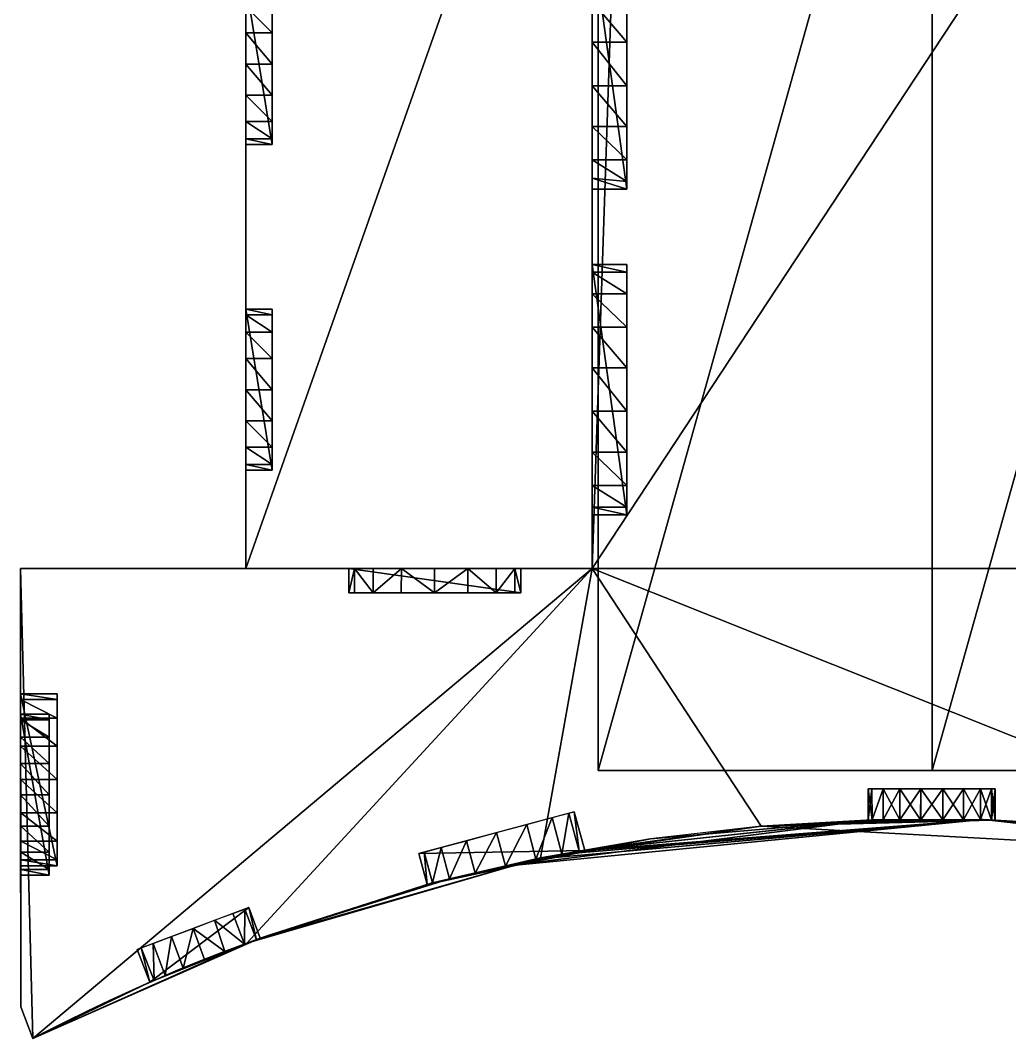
# Model space of a CAD drawing. Header units: metres. Extents: x 1589 to 3205, y -11 to 220.
# Drawn here: x 1601.2 to 1613.64, y 17.62 to 30.43 of the extents above; entities that cross this region are included whole.
import ezdxf

# ---------------------------------------------------------------- set-up
doc = ezdxf.new("R2010")
doc.units = ezdxf.units.M
doc.layers.get('0').update_dxf_attribs({"true_color": 0x99e499})
doc.layers.add('00_TEULADES', color=3, linetype='Continuous', true_color=0x00ff00)

msp = doc.modelspace()

# ---------------------------------------------------------------- meshes
at = {"color": 134, "true_color": 0x1ab194}
mesh = msp.add_polyface(dxfattribs=at)
corners = [(1608.389, 24.208, 5.396), (1608.389, 23.53), (1608.389, 27.355, 5.396), (1608.389, 32.399, 5.396), (1608.389, 31.449, 5.396), (1608.389, 27.26, 9.285), (1608.827, 27.26, 9.285), (1608.827, 26.987, 9.758), (1608.389, 26.987, 9.758), (1608.389, 24.576, 9.758), (1608.827, 24.576, 9.758), (1608.827, 24.303, 9.285), (1608.389, 24.303, 9.285), (1608.389, 25.509, 10.296), (1608.827, 25.509, 10.296), (1608.827, 24.995, 10.109), (1608.389, 24.995, 10.109), (1608.389, 26.568, 10.109), (1608.827, 26.568, 10.109), (1608.827, 26.055, 10.296), (1608.389, 26.055, 10.296), (1608.389, 27.355, 8.747), (1608.827, 27.355, 8.747), (1608.827, 24.208, 8.747), (1608.389, 27.355, 5.396), (1608.827, 27.355, 5.396), (1608.827, 24.208, 5.396), (1608.389, 24.208, 5.396), (1608.827, 24.208, 5.396), (1608.389, 27.355, 5.396), (1604.035, 26.503, 3.967), (1604.364, 26.503, 3.967), (1604.364, 26.172, 4.192), (1604.035, 25.78, 4.271), (1604.364, 25.78, 4.271), (1604.364, 25.387, 4.192), (1604.035, 25.056, 3.967), (1604.364, 25.056, 3.967), (1604.364, 24.838, 3.631), (1604.364, 26.792, 1), (1604.364, 26.792, 3.238), (1604.035, 26.792, 3.238), (1604.364, 24.767, 1), (1604.035, 26.792, 1), (1604.364, 24.767, 3.238), (1604.035, 24.767, 1), (1608.389, 24.208, 5.396), (1608.389, 27.355, 5.396), (1608.389, 23.53), (1608.389, 28.67, 9.758), (1608.389, 28.442, 9.268), (1608.389, 27.355, 5.396), (1608.389, 27.355, 8.747), (1608.389, 28.302, 5.396), (1608.389, 29.091, 10.111), (1608.389, 28.302, 8.747), (1608.389, 23.53, 11.7), (1608.389, 35.88, 11.7)]
mesh.append_faces([[corners[k] for k in face] for face in [(1, 3, 4, 1), (5, 6, 7, 5), (7, 8, 5, 7), (9, 10, 11, 9), (11, 12, 9, 11), (13, 14, 15, 13), (15, 16, 13, 15), (17, 18, 19, 17), (19, 20, 17, 19), (21, 22, 6, 21), (6, 5, 21, 6), (8, 7, 18, 8), (18, 17, 8, 18), (20, 19, 14, 20), (14, 13, 20, 14), (16, 15, 10, 16), (10, 9, 16, 10), (12, 11, 23, 12), (21, 24, 25, 21), (25, 22, 21, 25), (30, 31, 32, 30), (33, 34, 35, 33), (36, 37, 38, 36), (39, 40, 41, 39), (42, 39, 43, 42), (44, 42, 45, 44), (49, 5, 8, 49), (8, 54, 49, 8), (5, 50, 55, 5), (55, 21, 5, 55), (54, 8, 17, 54), (56, 57, 20, 56), (20, 13, 56, 20)]], dxfattribs={"vtx2": -1, "vtx3": -1, "color": 134})
mesh.append_faces([[corners[k] for k in face] for face in [(0, 1, 2, 0), (25, 24, 26, 25), (27, 28, 29, 27), (46, 47, 48, 46), (5, 49, 50, 5), (51, 52, 53, 51), (13, 16, 56, 13), (16, 9, 56, 16), (9, 12, 56, 9)]], dxfattribs={"vtx3": -1, "color": 134})
mesh = msp.add_polyface(dxfattribs=at)
corners = [(1604.035, 23.53), (1604.035, 35.88), (1608.389, 35.88), (1608.389, 23.53), (1604.035, 30.817, 3.631), (1604.364, 30.817, 3.631), (1604.364, 30.599, 3.967), (1604.035, 30.599, 3.967), (1604.035, 28.934, 3.631), (1604.364, 28.934, 3.631), (1604.364, 28.863, 3.238), (1604.035, 28.863, 3.238), (1604.035, 29.484, 4.192), (1604.364, 29.483, 4.192), (1604.364, 29.152, 3.967), (1604.035, 29.152, 3.967), (1604.035, 30.268, 4.192), (1604.364, 30.268, 4.192), (1604.364, 29.876, 4.271), (1604.035, 29.876, 4.271), (1604.035, 30.888, 3.238), (1604.364, 30.888, 3.238), (1604.035, 30.888, 1), (1604.364, 30.888, 1), (1604.035, 28.863, 1), (1604.364, 28.863, 1), (1604.035, 32.958, 1), (1604.035, 32.958, 3.238), (1604.364, 32.958, 3.238), (1604.035, 26.792, 1), (1604.035, 26.792, 3.238), (1604.035, 34.983, 1), (1604.035, 33.578, 4.192), (1604.035, 23.53, 5.396), (1604.035, 35.88, 5.396), (1604.035, 33.247, 3.967), (1604.035, 33.029, 3.631)]
mesh.append_faces([[corners[k] for k in face] for face in [(0, 26, 31, 0)]], dxfattribs={"vtx0": -1, "vtx2": -1, "vtx3": -1, "color": 134})
mesh.append_faces([[corners[k] for k in face] for face in [(1, 0, 31, 1)]], dxfattribs={"vtx1": -1, "vtx3": -1, "color": 134})
mesh.append_faces([[corners[k] for k in face] for face in [(0, 1, 2, 0), (2, 3, 0, 2), (4, 5, 6, 4), (6, 7, 4, 6), (8, 9, 10, 8), (10, 11, 8, 10), (12, 13, 14, 12), (14, 15, 12, 14), (16, 17, 18, 16), (18, 19, 16, 18), (20, 21, 5, 20), (5, 4, 20, 5), (7, 6, 17, 7), (17, 16, 7, 17), (19, 18, 13, 19), (13, 12, 19, 13), (15, 14, 9, 15), (9, 8, 15, 9), (20, 22, 23, 20), (23, 21, 20, 23), (22, 24, 25, 22), (25, 23, 22, 25), (24, 11, 10, 24), (10, 25, 24, 10), (26, 27, 28, 26), (11, 24, 29, 11), (8, 11, 30, 8), (32, 33, 34, 32), (35, 36, 20, 35), (20, 4, 35, 20), (22, 20, 36, 22), (36, 27, 22, 36)]], dxfattribs={"vtx2": -1, "vtx3": -1, "color": 134})
mesh.append_faces([[corners[k] for k in face] for face in [(32, 35, 33, 32), (4, 7, 35, 4), (7, 16, 35, 7), (16, 19, 35, 16), (19, 12, 33, 19), (19, 33, 35, 19), (22, 27, 26, 22)]], dxfattribs={"vtx3": -1, "color": 134})
mesh = msp.add_polyface(dxfattribs=at)
corners = [(1608.389, 23.53), (1608.389, 35.88), (1608.805, 35.88), (1608.389, 31.449, 5.396), (1608.389, 27.355, 5.396), (1608.389, 23.53), (1608.389, 35.88), (1608.389, 32.399, 5.396), (1608.389, 31.354, 9.285), (1608.827, 31.354, 9.285), (1608.827, 31.081, 9.758), (1608.389, 31.081, 9.758), (1608.389, 28.442, 9.268), (1608.389, 28.67, 9.758), (1608.827, 28.397, 9.285), (1608.827, 28.67, 9.758), (1608.389, 29.602, 10.296), (1608.827, 29.602, 10.296), (1608.827, 29.089, 10.109), (1608.389, 29.091, 10.111), (1608.389, 30.662, 10.109), (1608.827, 30.662, 10.109), (1608.827, 30.149, 10.296), (1608.389, 30.149, 10.296), (1608.389, 28.302, 8.747), (1608.827, 28.302, 8.747), (1608.827, 28.302, 5.396), (1608.389, 28.302, 5.396), (1608.389, 31.449, 8.747), (1608.827, 31.449, 8.747), (1608.389, 31.449, 5.396), (1608.827, 31.449, 5.396), (1608.827, 28.302, 5.396), (1608.389, 28.302, 5.396), (1608.827, 28.302, 5.396), (1608.389, 31.449, 5.396), (1608.389, 31.449, 5.396), (1608.389, 31.449, 8.747), (1608.389, 32.399, 5.396), (1608.389, 35.88), (1608.389, 23.53), (1608.389, 27.355, 5.396), (1608.389, 35.88), (1608.389, 27.355, 8.747), (1608.389, 26.568, 10.109), (1608.389, 26.055, 10.296), (1608.389, 35.88, 11.7), (1608.389, 32.767, 9.758), (1608.389, 32.399, 8.747), (1608.389, 32.538, 9.268), (1608.389, 32.399, 5.396)]
mesh.append_faces([[corners[k] for k in face] for face in [(3, 4, 0, 3), (8, 9, 10, 8), (10, 11, 8, 10), (16, 17, 18, 16), (18, 19, 16, 18), (20, 21, 22, 20), (22, 23, 20, 22), (24, 25, 26, 24), (26, 27, 24, 26), (28, 29, 9, 28), (9, 8, 28, 9), (11, 10, 21, 11), (21, 20, 11, 21), (23, 22, 17, 23), (17, 16, 23, 17), (19, 18, 15, 19), (15, 13, 19, 15), (28, 30, 31, 28), (31, 29, 28, 31), (11, 20, 46, 11), (44, 16, 19, 44), (8, 11, 47, 8), (48, 28, 8, 48), (8, 49, 48, 8)]], dxfattribs={"vtx2": -1, "vtx3": -1, "color": 134})
mesh.append_faces([[corners[k] for k in face] for face in [(0, 1, 2, 0), (5, 6, 7, 5), (12, 13, 14, 12), (15, 14, 13, 15), (24, 12, 25, 24), (14, 25, 12, 14), (31, 30, 32, 31), (33, 34, 35, 33), (36, 37, 38, 36), (39, 40, 41, 39), (3, 42, 4, 3), (24, 27, 43, 24), (44, 45, 46, 44), (20, 23, 46, 20), (23, 16, 46, 23), (16, 44, 46, 16), (48, 50, 28, 48)]], dxfattribs={"vtx3": -1, "color": 134})
mesh = msp.add_polyface(dxfattribs=at)
corners = [(1616.507, 35.88), (1608.805, 35.88), (1608.805, 35.88, 11.7), (1616.523, 35.88), (1608.389, 23.53), (1608.805, 35.88), (1608.389, 35.88, 11.7), (1608.389, 23.53, 11.7), (1608.389, 32.399, 5.396), (1608.389, 35.88), (1608.389, 35.545, 5.396), (1608.389, 35.88, 5.396), (1608.389, 35.451, 9.285), (1608.827, 35.451, 9.285), (1608.827, 35.177, 9.758), (1608.389, 35.177, 9.758), (1608.389, 32.538, 9.268), (1608.389, 32.767, 9.758), (1608.827, 32.494, 9.285), (1608.827, 32.767, 9.758), (1608.389, 33.699, 10.296), (1608.827, 33.699, 10.296), (1608.827, 33.185, 10.109), (1608.389, 33.185, 10.109), (1608.389, 34.759, 10.109), (1608.827, 34.759, 10.109), (1608.827, 34.245, 10.296), (1608.389, 34.245, 10.296), (1608.389, 32.399, 8.747), (1608.827, 32.399, 8.747), (1608.827, 32.399, 5.396), (1608.389, 32.399, 5.396), (1608.389, 35.545, 8.747), (1608.827, 35.545, 8.747), (1608.389, 35.545, 5.396), (1608.827, 35.545, 5.396), (1608.827, 32.399, 5.396), (1608.389, 32.399, 5.396), (1608.827, 32.399, 5.396), (1608.389, 35.545, 5.396), (1608.389, 31.449, 5.396), (1608.389, 32.399, 5.396), (1608.389, 35.88), (1608.389, 35.545, 5.396), (1608.389, 35.88), (1608.389, 32.399, 5.396), (1608.389, 35.545, 5.396), (1608.389, 35.545, 8.747), (1608.389, 35.88), (1608.389, 35.88), (1608.389, 31.081, 9.758), (1608.389, 31.354, 9.285)]
mesh.append_faces([[corners[k] for k in face] for face in [(0, 1, 2, 0), (6, 7, 2, 6), (12, 13, 14, 12), (14, 15, 12, 14), (20, 21, 22, 20), (22, 23, 20, 22), (24, 25, 26, 24), (26, 27, 24, 26), (28, 29, 30, 28), (30, 31, 28, 30), (32, 33, 13, 32), (13, 12, 32, 13), (15, 14, 25, 15), (25, 24, 15, 25), (27, 26, 21, 27), (21, 20, 27, 21), (23, 22, 19, 23), (19, 17, 23, 19), (32, 34, 35, 32), (35, 33, 32, 35), (6, 20, 50, 6), (17, 16, 51, 17)]], dxfattribs={"vtx2": -1, "vtx3": -1, "color": 134})
mesh.append_faces([[corners[k] for k in face] for face in [(3, 4, 5, 3), (8, 9, 10, 8), (10, 9, 11, 10), (16, 17, 18, 16), (19, 18, 17, 19), (28, 16, 29, 28), (18, 29, 16, 18), (35, 34, 36, 35), (37, 38, 39, 37), (40, 41, 42, 40), (43, 44, 45, 43), (46, 47, 48, 46), (6, 49, 32, 6), (32, 12, 6, 32), (12, 15, 6, 12), (15, 24, 6, 15), (24, 27, 6, 24), (27, 20, 6, 27), (20, 23, 50, 20), (23, 17, 50, 23)]], dxfattribs={"vtx3": -1, "color": 134})
mesh = msp.add_polyface(dxfattribs=at)
corners = [(1616.977, 23.53), (1616.977, 27.307, 5.396), (1616.977, 31.401, 5.396), (1616.977, 24.16, 5.396), (1616.977, 23.53, 5.396), (1616.977, 24.255, 9.285), (1616.485, 24.255, 9.285), (1616.485, 24.529, 9.758), (1616.977, 24.529, 9.758), (1616.977, 24.947, 10.109), (1616.485, 24.947, 10.109), (1616.485, 25.461, 10.296), (1616.977, 25.461, 10.296), (1616.977, 26.939, 9.758), (1616.485, 26.939, 9.758), (1616.485, 27.212, 9.285), (1616.977, 27.212, 9.285), (1616.977, 26.007, 10.296), (1616.485, 26.007, 10.296), (1616.485, 26.52, 10.109), (1616.977, 26.52, 10.109), (1616.977, 27.307, 8.747), (1616.485, 27.307, 8.747), (1616.485, 27.307, 5.396), (1616.977, 27.307, 5.396), (1616.977, 24.16, 8.747), (1616.977, 24.16, 5.396), (1616.485, 24.16, 5.396), (1616.485, 24.16, 8.747), (1616.977, 28.349, 9.285), (1616.485, 28.349, 9.285), (1616.485, 28.623, 9.758), (1616.977, 28.623, 9.758), (1616.977, 29.041, 10.109), (1616.485, 29.041, 10.109), (1616.485, 29.555, 10.296), (1616.977, 28.254, 8.747), (1616.977, 28.254, 5.396), (1616.485, 28.254, 5.396), (1616.485, 28.254, 8.747), (1616.977, 24.16, 5.396), (1616.977, 27.307, 5.396), (1616.485, 24.16, 5.396), (1616.485, 24.16, 5.396), (1616.977, 28.254, 5.396), (1616.977, 31.401, 5.396), (1616.485, 28.254, 5.396), (1616.977, 27.307, 5.396), (1616.977, 28.254, 5.396), (1616.977, 27.307, 8.747), (1616.977, 24.16, 5.396), (1616.977, 24.16, 8.747), (1616.977, 23.53), (1608.389, 23.53), (1616.523, 35.88)]
mesh.append_faces([[corners[k] for k in face] for face in [(0, 1, 2, 0), (5, 6, 7, 5), (7, 8, 5, 7), (9, 10, 11, 9), (11, 12, 9, 11), (13, 14, 15, 13), (15, 16, 13, 15), (17, 18, 19, 17), (19, 20, 17, 19), (21, 22, 23, 21), (23, 24, 21, 23), (25, 26, 27, 25), (27, 28, 25, 27), (29, 30, 31, 29), (31, 32, 29, 31), (33, 34, 35, 33), (36, 37, 38, 36), (38, 39, 36, 38), (25, 28, 6, 25), (6, 5, 25, 6), (8, 7, 10, 8), (10, 9, 8, 10), (12, 11, 18, 12), (18, 17, 12, 18), (20, 19, 14, 20), (14, 13, 20, 14), (16, 15, 22, 16), (22, 21, 16, 22), (36, 39, 30, 36), (30, 29, 36, 30), (32, 31, 34, 32), (34, 33, 32, 34), (20, 13, 32, 20), (0, 53, 54, 0)]], dxfattribs={"vtx2": -1, "vtx3": -1, "color": 134})
mesh.append_faces([[corners[k] for k in face] for face in [(1, 0, 3, 1), (3, 0, 4, 3), (40, 41, 42, 40), (23, 43, 24, 23), (44, 45, 46, 44), (47, 48, 49, 47), (50, 51, 52, 50)]], dxfattribs={"vtx3": -1, "color": 134})
mesh = msp.add_polyface(dxfattribs=at)
corners = [(1604.035, 26.721, 3.631), (1604.364, 26.721, 3.631), (1604.364, 26.503, 3.967), (1604.035, 26.503, 3.967), (1604.035, 24.838, 3.631), (1604.364, 24.838, 3.631), (1604.364, 24.767, 3.238), (1604.035, 24.767, 3.238), (1604.035, 25.387, 4.192), (1604.364, 25.387, 4.192), (1604.364, 25.056, 3.967), (1604.035, 25.056, 3.967), (1604.035, 26.172, 4.192), (1604.364, 26.172, 4.192), (1604.364, 25.78, 4.271), (1604.035, 25.78, 4.271), (1604.035, 26.792, 3.238), (1604.364, 26.792, 3.238), (1604.035, 26.792, 1), (1604.364, 26.792, 1), (1604.035, 24.767, 1), (1604.364, 24.767, 1), (1604.035, 28.863, 3.238), (1604.035, 29.152, 3.967), (1604.035, 28.934, 3.631), (1604.035, 23.53), (1604.035, 28.863, 1), (1604.035, 30.888, 1), (1604.035, 32.958, 1), (1604.035, 23.53, 5.396), (1604.035, 29.484, 4.192), (1601.201, 21.698, 1), (1601.201, 21.698, 3.238), (1601.199, 23.53), (1601.201, 21.627, 3.631), (1601.199, 23.53, 11.7), (1601.201, 21.956, 6.456), (1601.201, 21.956, 8.573), (1601.201, 21.883, 8.994), (1601.201, 21.651, 9.355), (1605.329, 23.53, 7.55)]
mesh.append_faces([[corners[k] for k in face] for face in [(25, 18, 26, 25), (25, 26, 27, 25), (25, 27, 28, 25)]], dxfattribs={"vtx0": -1, "vtx2": -1, "vtx3": -1, "color": 134})
mesh.append_faces([[corners[k] for k in face] for face in [(23, 12, 29, 23)]], dxfattribs={"vtx1": -1, "vtx2": -1, "vtx3": -1, "color": 134})
mesh.append_faces([[corners[k] for k in face] for face in [(30, 23, 29, 30)]], dxfattribs={"vtx1": -1, "vtx3": -1, "color": 134})
mesh.append_faces([[corners[k] for k in face] for face in [(0, 1, 2, 0), (2, 3, 0, 2), (4, 5, 6, 4), (6, 7, 4, 6), (8, 9, 10, 8), (10, 11, 8, 10), (12, 13, 14, 12), (14, 15, 12, 14), (16, 17, 1, 16), (1, 0, 16, 1), (13, 12, 3, 13), (9, 8, 15, 9), (5, 4, 11, 5), (16, 18, 19, 16), (18, 20, 21, 18), (20, 7, 6, 20), (18, 16, 22, 18), (16, 0, 24, 16), (25, 20, 18, 25), (12, 15, 29, 12), (25, 29, 4, 25), (4, 7, 25, 4), (33, 32, 34, 33), (34, 35, 33, 34), (36, 35, 34, 36), (33, 35, 40, 33)]], dxfattribs={"vtx2": -1, "vtx3": -1, "color": 134})
mesh.append_faces([[corners[k] for k in face] for face in [(0, 23, 24, 0), (0, 3, 23, 0), (3, 12, 23, 3), (15, 8, 29, 15), (8, 11, 29, 8), (11, 4, 29, 11), (7, 20, 25, 7), (31, 32, 33, 31), (36, 37, 35, 36), (37, 38, 35, 37), (38, 39, 35, 38)]], dxfattribs={"vtx3": -1, "color": 134})
mesh = msp.add_polyface(dxfattribs=at)
corners = [(1604.035, 23.53), (1608.389, 23.53), (1608.389, 23.53, 5.396), (1604.035, 23.53, 5.396), (1608.389, 24.208, 5.396), (1608.389, 24.208, 8.747), (1608.827, 24.208, 8.747), (1608.827, 24.208, 5.396), (1608.389, 24.208, 5.396), (1608.389, 24.303, 9.285), (1608.389, 24.208, 5.396), (1608.389, 23.53), (1608.389, 24.208, 8.747), (1606.827, 23.53, 8.578), (1607.182, 23.53, 8.338), (1607.182, 23.224, 8.338), (1605.99, 23.53, 8.575), (1606.407, 23.53, 8.661), (1606.407, 23.224, 8.661), (1605.403, 23.53, 7.972), (1605.634, 23.53, 8.332), (1605.634, 23.224, 8.332), (1605.329, 23.53, 7.55), (1605.329, 23.224, 7.55), (1605.329, 23.224, 5.434), (1605.329, 23.53, 5.434), (1607.493, 23.53, 7.559), (1607.493, 23.53, 5.434), (1607.493, 23.224, 5.434), (1607.493, 23.224, 7.559), (1605.403, 23.224, 7.972), (1605.987, 23.224, 8.574), (1606.827, 23.224, 8.578), (1607.416, 23.53, 7.98), (1607.416, 23.224, 7.98), (1608.389, 23.53), (1608.389, 23.53, 11.7), (1601.199, 23.53, 11.7), (1601.199, 23.53)]
mesh.append_faces([[corners[k] for k in face] for face in [(0, 1, 2, 0), (2, 3, 0, 2), (5, 6, 7, 5), (7, 8, 5, 7), (6, 5, 9, 6), (13, 14, 15, 13), (16, 17, 18, 16), (19, 20, 21, 19), (22, 23, 24, 22), (24, 25, 22, 24), (26, 27, 28, 26), (28, 29, 26, 28), (19, 30, 23, 19), (23, 22, 19, 23), (16, 31, 21, 16), (21, 20, 16, 21), (13, 32, 18, 13), (18, 17, 13, 18), (33, 34, 15, 33), (15, 14, 33, 15), (33, 26, 29, 33), (29, 34, 33, 29), (25, 24, 28, 25), (28, 27, 25, 28), (35, 27, 26, 35), (26, 36, 35, 26), (36, 16, 20, 36), (20, 37, 36, 20), (22, 25, 38, 22), (35, 38, 25, 35), (25, 27, 35, 25)]], dxfattribs={"vtx2": -1, "vtx3": -1, "color": 134})
mesh.append_faces([[corners[k] for k in face] for face in [(2, 1, 4, 2), (10, 11, 12, 10), (9, 5, 36, 9), (5, 35, 36, 5), (26, 33, 36, 26), (33, 14, 36, 33), (14, 13, 36, 14), (13, 17, 36, 13), (17, 16, 36, 17), (20, 19, 37, 20), (19, 22, 37, 19)]], dxfattribs={"vtx3": -1, "color": 134})
mesh = msp.add_polyface(dxfattribs=at)
corners = [(1601.203, 19.744, 3.631), (1601.561, 19.744, 3.631), (1601.561, 19.673, 3.238), (1601.204, 19.673, 3.238), (1601.561, 19.962, 3.967), (1601.203, 19.962, 3.967), (1601.203, 20.293, 4.192), (1601.203, 19.869, 9.003), (1601.661, 19.869, 9.003), (1601.661, 19.792, 8.581), (1601.203, 19.792, 8.581), (1601.204, 19.673, 1), (1601.561, 19.673, 1), (1601.203, 20.104, 9.361), (1601.661, 20.104, 9.361), (1601.203, 19.792, 6.456), (1601.661, 19.792, 6.456), (1601.205, 18.017, 0.723), (1601.205, 18.017, 9.408), (1601.205, 18.017), (1601.355, 17.619), (1601.355, 17.619, 11.7), (1601.205, 18.017, 11.7), (1601.199, 23.53), (1601.205, 18.017, 0.223), (1601.201, 21.698, 1), (1601.202, 20.879, 9.683), (1601.203, 20.459, 9.6), (1601.205, 18.017, 10.812), (1601.205, 18.017, 11.7), (1601.205, 18.017, 10.772), (1601.205, 18.017, 10.592), (1601.205, 18.017, 10.696), (1601.205, 18.017, 10.489), (1601.205, 18.017, 10.039), (1601.205, 18.017, 9.822), (1601.205, 18.017, 9.617), (1601.482, 17.686, 11.7), (1601.76, 17.828, 11.7), (1601.202, 20.686, 4.271)]
mesh.append_faces([[corners[k] for k in face] for face in [(15, 6, 35, 15)]], dxfattribs={"vtx0": -1, "vtx1": -1, "vtx3": -1, "color": 134})
mesh.append_faces([[corners[k] for k in face] for face in [(26, 28, 29, 26)]], dxfattribs={"vtx0": -1, "vtx2": -1, "vtx3": -1, "color": 134})
mesh.append_faces([[corners[k] for k in face] for face in [(13, 32, 30, 13)]], dxfattribs={"vtx0": -1, "vtx3": -1, "color": 134})
mesh.append_faces([[corners[k] for k in face] for face in [(13, 7, 32, 13), (34, 33, 15, 34), (38, 37, 20, 38)]], dxfattribs={"vtx1": -1, "vtx2": -1, "vtx3": -1, "color": 134})
mesh.append_faces([[corners[k] for k in face] for face in [(11, 25, 24, 11), (35, 34, 15, 35)]], dxfattribs={"vtx1": -1, "vtx3": -1, "color": 134})
mesh.append_faces([[corners[k] for k in face] for face in [(0, 1, 2, 0), (2, 3, 0, 2), (4, 5, 6, 4), (7, 8, 9, 7), (9, 10, 7, 9), (5, 4, 1, 5), (1, 0, 5, 1), (11, 3, 2, 11), (2, 12, 11, 2), (13, 14, 8, 13), (8, 7, 13, 8), (15, 10, 9, 15), (9, 16, 15, 9), (17, 18, 0, 17), (0, 3, 17, 0), (19, 20, 21, 19), (21, 22, 19, 21), (20, 19, 23, 20), (17, 3, 11, 17), (11, 24, 17, 11), (26, 27, 28, 26), (27, 13, 30, 27), (30, 28, 27, 30), (7, 31, 32, 7), (10, 33, 31, 10), (31, 7, 10, 31), (33, 10, 15, 33), (0, 18, 36, 0), (36, 5, 0, 36), (37, 21, 20, 37), (15, 39, 6, 15), (6, 36, 35, 6)]], dxfattribs={"vtx2": -1, "vtx3": -1, "color": 134})
mesh.append_faces([[corners[k] for k in face] for face in [(6, 5, 36, 6)]], dxfattribs={"vtx3": -1, "color": 134})
mesh = msp.add_polyface(dxfattribs=at)
corners = [(1601.203, 20.293, 4.192), (1601.561, 20.293, 4.192), (1601.561, 19.962, 3.967), (1601.202, 21.078, 4.192), (1601.561, 21.078, 4.192), (1601.561, 20.686, 4.271), (1601.202, 20.686, 4.271), (1601.201, 21.627, 3.631), (1601.561, 21.627, 3.631), (1601.561, 21.409, 3.967), (1601.202, 21.409, 3.967), (1601.203, 20.459, 9.6), (1601.661, 20.459, 9.6), (1601.661, 20.104, 9.361), (1601.203, 20.104, 9.361), (1601.202, 21.298, 9.597), (1601.661, 21.298, 9.597), (1601.661, 20.879, 9.683), (1601.202, 20.879, 9.683), (1601.201, 21.883, 8.994), (1601.661, 21.883, 8.994), (1601.661, 21.651, 9.355), (1601.201, 21.651, 9.355), (1601.201, 21.698, 3.238), (1601.561, 21.698, 3.238), (1601.201, 21.698, 1), (1601.561, 21.698, 1), (1601.204, 19.673, 1), (1601.561, 19.673, 1), (1601.201, 21.956, 8.573), (1601.661, 21.956, 8.573), (1601.201, 21.956, 6.456), (1601.661, 21.956, 6.456), (1601.203, 19.792, 6.456), (1601.661, 19.792, 6.456), (1601.355, 17.619), (1601.199, 23.53), (1608.389, 23.53), (1601.205, 18.017), (1601.205, 18.017, 0.223), (1601.199, 23.53, 11.7), (1601.205, 18.017, 11.7)]
mesh.append_faces([[corners[k] for k in face] for face in [(35, 36, 37, 35)]], dxfattribs={"vtx0": -1, "vtx2": -1, "vtx3": -1, "color": 134})
mesh.append_faces([[corners[k] for k in face] for face in [(18, 41, 40, 18)]], dxfattribs={"vtx0": -1, "vtx3": -1, "color": 134})
mesh.append_faces([[corners[k] for k in face] for face in [(25, 36, 39, 25)]], dxfattribs={"vtx1": -1, "vtx2": -1, "vtx3": -1, "color": 134})
mesh.append_faces([[corners[k] for k in face] for face in [(0, 1, 2, 0), (3, 4, 5, 3), (5, 6, 3, 5), (7, 8, 9, 7), (9, 10, 7, 9), (11, 12, 13, 11), (13, 14, 11, 13), (15, 16, 17, 15), (17, 18, 15, 17), (19, 20, 21, 19), (21, 22, 19, 21), (23, 24, 8, 23), (8, 7, 23, 8), (10, 9, 4, 10), (4, 3, 10, 4), (6, 5, 1, 6), (1, 0, 6, 1), (23, 25, 26, 23), (26, 24, 23, 26), (25, 27, 28, 25), (28, 26, 25, 28), (29, 30, 20, 29), (20, 19, 29, 20), (22, 21, 16, 22), (16, 15, 22, 16), (18, 17, 12, 18), (12, 11, 18, 12), (29, 31, 32, 29), (32, 30, 29, 32), (31, 33, 34, 31), (34, 32, 31, 34), (36, 38, 39, 36), (7, 10, 31, 7), (31, 3, 6, 31), (6, 33, 31, 6)]], dxfattribs={"vtx2": -1, "vtx3": -1, "color": 134})
mesh.append_faces([[corners[k] for k in face] for face in [(10, 3, 31, 10), (22, 15, 40, 22), (15, 18, 40, 15)]], dxfattribs={"vtx3": -1, "color": 134})
mesh = msp.add_polyface(dxfattribs=at)
corners = [(1607.182, 23.224, 8.338), (1606.827, 23.224, 8.578), (1606.827, 23.53, 8.578), (1606.407, 23.224, 8.661), (1605.987, 23.224, 8.574), (1605.99, 23.53, 8.575), (1605.634, 23.224, 8.332), (1605.403, 23.224, 7.972), (1605.403, 23.53, 7.972), (1606.383, 19.578, 9.091), (1606.279, 19.964, 9.091), (1606.49, 20.021, 9.427), (1606.596, 19.627, 9.427), (1608.226, 19.975, 9.091), (1608.096, 20.455, 9.091), (1608.165, 20.473, 8.698), (1608.296, 19.987, 8.698), (1607.683, 19.878, 9.652), (1607.566, 20.312, 9.652), (1607.886, 20.398, 9.427), (1608.01, 19.938, 9.427), (1606.919, 19.701, 9.652), (1606.809, 20.107, 9.652), (1607.188, 20.21, 9.731), (1607.301, 19.79, 9.731), (1608.165, 20.473, 7.002), (1608.296, 19.987, 7.002), (1606.315, 19.557, 7.002), (1606.21, 19.946, 7.002), (1606.21, 19.946, 8.698), (1606.315, 19.557, 8.698), (1607.739, 19.891), (1604.047, 18.82), (1608.389, 23.53), (1601.355, 17.619), (1604.167, 18.863, 9.091), (1604.216, 18.881, 8.698), (1604.34, 18.926, 11.7), (1604.216, 18.881, 7.002), (1607.739, 19.891, 11.7), (1606.365, 19.573, 11.7), (1609.123, 20.13, 11.7)]
mesh.append_faces([[corners[k] for k in face] for face in [(39, 36, 38, 39), (31, 27, 38, 31)]], dxfattribs={"vtx0": -1, "vtx2": -1, "vtx3": -1, "color": 134})
mesh.append_faces([[corners[k] for k in face] for face in [(39, 40, 36, 39)]], dxfattribs={"vtx1": -1, "vtx2": -1, "vtx3": -1, "color": 134})
mesh.append_faces([[corners[k] for k in face] for face in [(32, 34, 33, 32), (12, 39, 38, 12), (32, 31, 38, 32)]], dxfattribs={"vtx1": -1, "vtx3": -1, "color": 134})
mesh.append_faces([[corners[k] for k in face] for face in [(0, 1, 2, 0), (3, 4, 5, 3), (6, 7, 8, 6), (9, 10, 11, 9), (11, 12, 9, 11), (13, 14, 15, 13), (15, 16, 13, 15), (17, 18, 19, 17), (19, 20, 17, 19), (21, 22, 23, 21), (23, 24, 21, 23), (12, 11, 22, 12), (22, 21, 12, 22), (24, 23, 18, 24), (18, 17, 24, 18), (20, 19, 14, 20), (14, 13, 20, 14), (16, 15, 25, 16), (25, 26, 16, 25), (27, 28, 29, 27), (29, 30, 27, 29), (30, 29, 10, 30), (10, 9, 30, 10), (28, 27, 26, 28), (26, 25, 28, 26), (40, 37, 36, 40), (41, 39, 21, 41), (21, 24, 41, 21), (31, 26, 27, 31)]], dxfattribs={"vtx2": -1, "vtx3": -1, "color": 134})
mesh.append_faces([[corners[k] for k in face] for face in [(31, 32, 33, 31), (35, 36, 37, 35), (38, 27, 30, 38), (30, 9, 38, 30), (9, 12, 38, 9), (12, 21, 39, 12)]], dxfattribs={"vtx3": -1, "color": 134})
mesh = msp.add_polyface(dxfattribs=at)
corners = [(1611.86, 20.368, 8.027), (1611.86, 20.759, 8.027), (1611.908, 20.759, 8.3), (1611.91, 20.37, 8.303), (1612.047, 20.759, 8.541), (1612.047, 20.371, 8.541), (1611.909, 20.37, 7.752), (1611.908, 20.759, 7.754), (1612.047, 20.759, 7.514), (1612.047, 20.371, 7.514), (1612.521, 20.371, 8.814), (1612.521, 20.759, 8.814), (1612.798, 20.759, 8.814), (1612.26, 20.759, 8.719), (1612.26, 20.371, 8.719), (1612.52, 20.371, 7.24), (1612.521, 20.759, 7.24), (1612.26, 20.759, 7.335), (1612.26, 20.371, 7.335), (1612.798, 20.372, 7.24), (1610.515, 20.29), (1607.739, 19.891), (1608.389, 23.53), (1613.271, 20.373, 7.514), (1613.059, 20.372, 7.335), (1607.301, 19.79, 9.731), (1607.683, 19.878, 9.652), (1613.307, 20.373, 11.7), (1611.91, 20.371, 11.7), (1610.515, 20.29, 11.7), (1609.123, 20.13, 11.7), (1608.01, 19.938, 9.427), (1608.226, 19.975, 9.091), (1608.296, 19.987, 8.698), (1608.296, 19.987, 7.002), (1613.41, 20.367, 7.754)]
mesh.append_faces([[corners[k] for k in face] for face in [(25, 28, 30, 25), (3, 27, 34, 3)]], dxfattribs={"vtx0": -1, "vtx1": -1, "vtx3": -1, "color": 134})
mesh.append_faces([[corners[k] for k in face] for face in [(0, 1, 2, 0), (2, 3, 0, 2), (3, 2, 4, 3), (4, 5, 3, 4), (6, 7, 1, 6), (1, 0, 6, 1), (8, 7, 6, 8), (6, 9, 8, 6), (10, 11, 12, 10), (5, 4, 13, 5), (13, 14, 5, 13), (14, 13, 11, 14), (11, 10, 14, 11), (15, 16, 17, 15), (17, 18, 15, 17), (18, 17, 8, 18), (8, 9, 18, 8), (16, 15, 19, 16), (25, 27, 28, 25), (28, 29, 30, 28), (20, 6, 0, 20), (0, 34, 20, 0), (3, 5, 27, 3), (27, 33, 34, 27), (35, 23, 20, 35)]], dxfattribs={"vtx2": -1, "vtx3": -1, "color": 134})
mesh.append_faces([[corners[k] for k in face] for face in [(20, 21, 22, 20), (23, 24, 20, 23), (25, 26, 27, 25), (26, 31, 27, 26), (31, 32, 27, 31), (32, 33, 27, 32), (34, 0, 3, 34), (5, 14, 27, 5), (14, 10, 27, 14), (24, 19, 20, 24), (19, 15, 20, 19), (15, 18, 20, 15), (18, 9, 20, 18), (9, 6, 20, 9), (21, 20, 34, 21)]], dxfattribs={"vtx3": -1, "color": 134})
mesh = msp.add_polyface(dxfattribs=at)
corners = [(1617.078, 19.975, 9.091), (1617.245, 20.546, 9.091), (1617.454, 20.485, 9.427), (1617.294, 19.938, 9.427), (1613.059, 20.372, 8.719), (1613.059, 20.759, 8.719), (1613.271, 20.759, 8.541), (1613.271, 20.373, 8.541), (1613.41, 20.759, 8.3), (1613.41, 20.367, 8.3), (1612.798, 20.759, 8.814), (1612.798, 20.372, 8.814), (1612.521, 20.371, 8.814), (1613.059, 20.372, 7.335), (1613.059, 20.759, 7.335), (1612.798, 20.759, 7.24), (1612.798, 20.372, 7.24), (1612.521, 20.759, 7.24), (1613.271, 20.373, 7.514), (1613.271, 20.759, 7.514), (1613.458, 20.759, 8.027), (1613.458, 20.364, 8.027), (1613.41, 20.759, 7.754), (1613.41, 20.367, 7.754), (1617.177, 20.566, 8.698), (1617.007, 19.987, 8.698), (1617.007, 19.987, 7.002), (1617.177, 20.566, 7.002), (1617.467, 19.909), (1610.515, 20.29), (1608.389, 23.53), (1616.977, 23.53), (1616.089, 20.142, 11.7), (1613.307, 20.373, 11.7), (1614.701, 20.296, 11.7), (1617.467, 19.909, 11.7)]
mesh.append_faces([[corners[k] for k in face] for face in [(28, 32, 33, 28)]], dxfattribs={"vtx0": -1, "vtx1": -1, "vtx2": -1, "vtx3": -1, "color": 134})
mesh.append_faces([[corners[k] for k in face] for face in [(9, 28, 33, 9)]], dxfattribs={"vtx0": -1, "vtx1": -1, "vtx3": -1, "color": 134})
mesh.append_faces([[corners[k] for k in face] for face in [(0, 1, 2, 0), (2, 3, 0, 2), (4, 5, 6, 4), (6, 7, 4, 6), (8, 9, 7, 8), (7, 6, 8, 7), (10, 11, 12, 10), (11, 10, 5, 11), (5, 4, 11, 5), (13, 14, 15, 13), (15, 16, 13, 15), (16, 15, 17, 16), (18, 19, 14, 18), (14, 13, 18, 14), (9, 8, 20, 9), (20, 21, 9, 20), (21, 20, 22, 21), (22, 23, 21, 22), (24, 1, 0, 24), (0, 25, 24, 0), (25, 26, 27, 25), (27, 24, 25, 27), (23, 22, 19, 23), (19, 18, 23, 19), (28, 29, 30, 28), (30, 31, 28, 30), (9, 21, 28, 9), (28, 25, 32, 28), (32, 34, 33, 32), (29, 28, 23, 29), (0, 3, 35, 0), (35, 32, 0, 35)]], dxfattribs={"vtx2": -1, "vtx3": -1, "color": 134})
mesh.append_faces([[corners[k] for k in face] for face in [(25, 0, 32, 25), (12, 11, 33, 12), (11, 4, 33, 11), (4, 7, 33, 4), (7, 9, 33, 7), (21, 23, 28, 21), (26, 25, 28, 26)]], dxfattribs={"vtx3": -1, "color": 134})
mesh = msp.add_polyface(dxfattribs=at)
corners = [(1602.882, 18.352, 9.109), (1602.719, 18.76, 9.091), (1602.87, 18.817, 9.427), (1603.022, 18.412, 9.427), (1604.216, 18.881, 8.698), (1604.071, 19.268, 8.698), (1604.071, 19.268, 7.002), (1604.216, 18.881, 7.002), (1602.826, 18.328, 8.698), (1602.67, 18.742, 8.698), (1602.826, 18.328, 7.002), (1602.67, 18.742, 7.002), (1604.016, 18.808, 9.427), (1603.771, 18.716, 9.656), (1603.642, 19.107, 9.652), (1603.871, 19.193, 9.427), (1604.022, 19.249, 9.091), (1604.167, 18.863, 9.091), (1603.099, 18.903, 9.652), (1603.248, 18.507, 9.652), (1603.371, 19.005, 9.731), (1603.516, 18.616, 9.731), (1602.039, 17.966, 11.7), (1601.76, 17.828, 11.7), (1601.355, 17.619), (1602.321, 18.1, 11.7), (1602.604, 18.23, 11.7), (1602.889, 18.356, 11.7), (1603.176, 18.478, 11.7), (1603.465, 18.596, 11.7), (1604.047, 18.82, 11.7), (1603.755, 18.71, 11.7), (1604.34, 18.926, 11.7), (1604.047, 18.82)]
mesh.append_faces([[corners[k] for k in face] for face in [(21, 31, 29, 21)]], dxfattribs={"vtx0": -1, "vtx3": -1, "color": 134})
mesh.append_faces([[corners[k] for k in face] for face in [(22, 23, 24, 22), (25, 22, 24, 25), (26, 25, 24, 26), (8, 26, 24, 8), (21, 13, 31, 21)]], dxfattribs={"vtx1": -1, "vtx2": -1, "vtx3": -1, "color": 134})
mesh.append_faces([[corners[k] for k in face] for face in [(10, 8, 24, 10)]], dxfattribs={"vtx1": -1, "vtx3": -1, "color": 134})
mesh.append_faces([[corners[k] for k in face] for face in [(0, 1, 2, 0), (2, 3, 0, 2), (4, 5, 6, 4), (6, 7, 4, 6), (8, 9, 1, 8), (1, 0, 8, 1), (8, 10, 11, 8), (11, 9, 8, 11), (6, 11, 10, 6), (10, 7, 6, 10), (12, 13, 14, 12), (14, 15, 12, 14), (16, 17, 12, 16), (12, 15, 16, 12), (17, 16, 5, 17), (5, 4, 17, 5), (3, 2, 18, 3), (18, 19, 3, 18), (19, 18, 20, 19), (20, 21, 19, 20), (20, 14, 13, 20), (13, 21, 20, 13), (27, 26, 0, 27), (0, 3, 27, 0), (28, 27, 3, 28), (3, 19, 28, 3), (29, 28, 19, 29), (19, 21, 29, 19), (13, 30, 31, 13), (30, 13, 12, 30), (12, 32, 30, 12), (7, 10, 24, 7), (24, 33, 7, 24)]], dxfattribs={"vtx2": -1, "vtx3": -1, "color": 134})
mesh.append_faces([[corners[k] for k in face] for face in [(8, 0, 26, 8), (12, 17, 32, 12)]], dxfattribs={"vtx3": -1, "color": 134})
at = {"layer": '00_TEULADES'}
mesh = msp.add_polyface(dxfattribs=at)
corners = [(1608.463, 20.991, 11.7), (1612.664, 20.991, 11.7), (1612.664, 35.989, 11.7), (1608.463, 35.989, 11.7), (1608.463, 20.991, 11.8), (1612.664, 20.991, 13.2), (1612.664, 35.989, 13.2), (1608.463, 35.989, 11.8), (1616.877, 20.991, 11.7), (1616.877, 35.989, 11.7), (1616.877, 20.991, 11.8), (1616.877, 35.989, 11.8)]
mesh.append_faces([[corners[k] for k in face] for face in [(1, 5, 2, 1), (1, 0, 2, 1)]], dxfattribs={"vtx1": -1, "vtx2": -1, "vtx3": -1})
mesh.append_faces([[corners[k] for k in face] for face in [(4, 0, 5, 4), (1, 5, 0, 1), (5, 1, 6, 5), (2, 6, 1, 2), (6, 2, 7, 6), (3, 7, 2, 3), (7, 3, 4, 7), (0, 4, 3, 0), (5, 1, 10, 5), (8, 10, 1, 8), (10, 8, 11, 10), (9, 11, 8, 9), (11, 9, 6, 11), (2, 6, 9, 2), (6, 2, 5, 6), (3, 2, 0, 3), (8, 1, 9, 8), (2, 9, 1, 2)]], dxfattribs={"vtx1": -1, "vtx3": -1})

doc.saveas('drawing.dxf')
